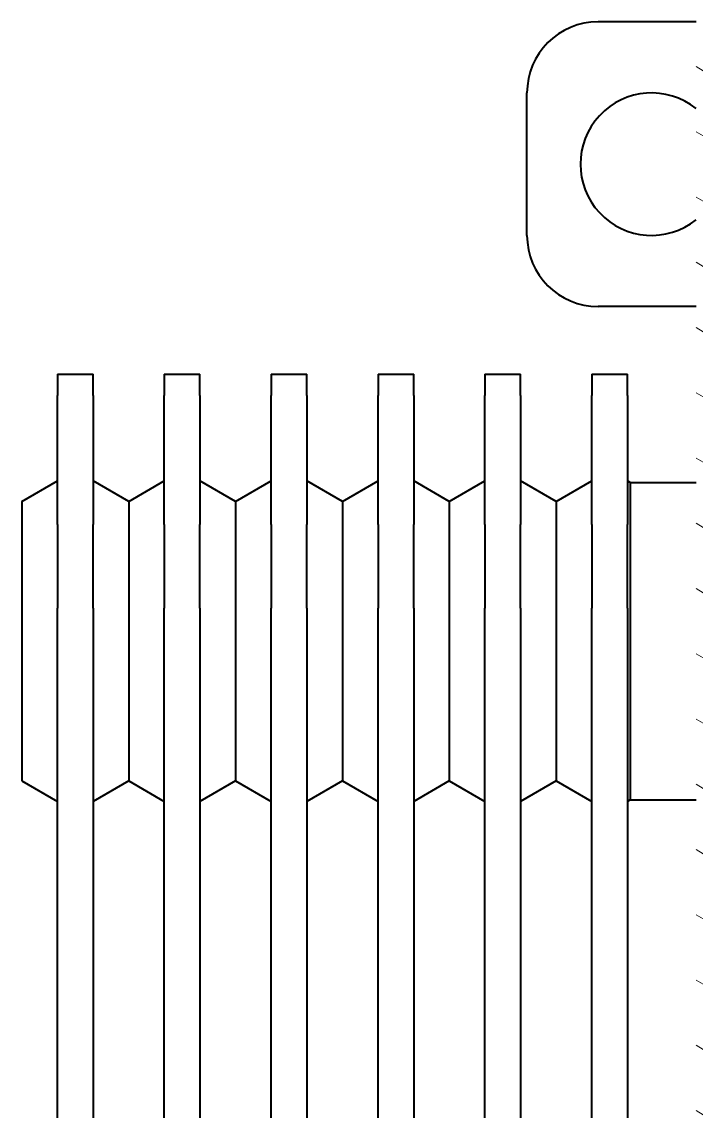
# Model space of a CAD drawing. Header units: millimetres. Extents: x 0 to 5945, y 0 to 4205.
# Drawn here: x 4025.6 to 4214.9, y 2992.3 to 3298.4 of the extents above; entities that cross this region are included whole.
import ezdxf

# ---------------------------------------------------------------- set-up
doc = ezdxf.new("R2010")
doc.units = ezdxf.units.MM
doc.header["$LTSCALE"] = 5
doc.layers.add('가시적인 것(ISO)', color=3, linetype='Continuous', lineweight=40)
doc.layers.add('해치(ISO)', color=7, linetype='Continuous', lineweight=18)

msp = doc.modelspace()

# ---------------------------------------------------------------- hatches: boundary and pattern name
at = {"layer": '해치(ISO)'}
h = msp.add_hatch(dxfattribs=at)
h.set_pattern_fill('ANSI31', color=256, scale=127, angle=105.000246, style=0)
h.set_pattern_definition([(150.00025, (0, 0), (-7.93744, -13.748187), [])])
h.paths.add_polyline_path([(4214.8856, 3298.3703), (4214.8856, 2618.3703), (4219.8856, 2618.3703), (4574.8856, 2618.3703), (4579.8856, 2618.3703), (4579.8856, 3298.3703)])
h.paths.add_polyline_path([(4567.8856, 2661.5226), (4577.8856, 2661.5226), (4577.8856, 2620.3703), (4216.8856, 2620.3703), (4216.8856, 3296.3703), (4577.8856, 3296.3703), (4577.8856, 2675.218), (4567.8856, 2675.218), (4567.8856, 2669.6689), (4577.8856, 2669.6689), (4577.8856, 2667.0716), (4567.8856, 2667.0716)], flags=0)

# ---------------------------------------------------------------- linework, layer by layer
at = {"layer": '가시적인 것(ISO)'}
for p, q in [((4214.8856, 3298.3703), (4187.3856, 3298.3703)), ((4167.3856, 3238.3703), (4167.3856, 3278.3703)), ((4214.8856, 3218.3703), (4187.3856, 3218.3703)), ((4035.5856, 3199.3703), (4035.5856, 3193.3395)), ((4035.5856, 3199.3703), (4045.5856, 3199.3703)), ((4045.5856, 3193.3395), (4045.5856, 3199.3703)), ((4065.5856, 3199.3703), (4065.5856, 3193.3395)), ((4065.5856, 3199.3703), (4075.5856, 3199.3703)), ((4075.5856, 3193.3395), (4075.5856, 3199.3703)), ((4095.5856, 3199.3703), (4095.5856, 3193.3395)), ((4095.5856, 3199.3703), (4105.5856, 3199.3703)), ((4105.5856, 3193.3395), (4105.5856, 3199.3703)), ((4125.5856, 3199.3703), (4125.5856, 3193.3395)), ((4125.5856, 3199.3703), (4135.5856, 3199.3703)), ((4135.5856, 3193.3395), (4135.5856, 3199.3703)), ((4155.5856, 3199.3703), (4155.5856, 3193.3395)), ((4155.5856, 3199.3703), (4165.5856, 3199.3703)), ((4165.5856, 3193.3395), (4165.5856, 3199.3703)), ((4185.5856, 3199.3703), (4185.5856, 3193.3395)), ((4185.5856, 3199.3703), (4195.5856, 3199.3703)), ((4195.5856, 3193.3395), (4195.5856, 3199.3703)), ((4035.5856, 3157.1796), (4035.5856, 3193.3395)), ((4045.5856, 3193.3395), (4045.5856, 3157.1796)), ((4065.5856, 3157.1796), (4065.5856, 3193.3395)), ((4075.5856, 3193.3395), (4075.5856, 3157.1796)), ((4095.5856, 3157.1796), (4095.5856, 3193.3395)), ((4105.5856, 3193.3395), (4105.5856, 3157.1796)), ((4125.5856, 3157.1796), (4125.5856, 3193.3395)), ((4135.5856, 3193.3395), (4135.5856, 3157.1796)), ((4155.5856, 3157.1796), (4155.5856, 3193.3395)), ((4165.5856, 3193.3395), (4165.5856, 3157.1796)), ((4185.5856, 3157.1796), (4185.5856, 3193.3395)), ((4195.5856, 3193.3395), (4195.5856, 3157.1796)), ((4025.5856, 3163.5968), (4035.5856, 3169.3703)), ((4055.5856, 3163.5968), (4045.5856, 3169.3703)), ((4055.5856, 3163.5968), (4065.5856, 3169.3703)), ((4085.5856, 3163.5968), (4075.5856, 3169.3703)), ((4085.5856, 3163.5968), (4095.5856, 3169.3703)), ((4115.5856, 3163.5968), (4105.5856, 3169.3703)), ((4115.5856, 3163.5968), (4125.5856, 3169.3703)), ((4145.5856, 3163.5968), (4135.5856, 3169.3703)), ((4145.5856, 3163.5968), (4155.5856, 3169.3703)), ((4175.5856, 3163.5968), (4165.5856, 3169.3703)), ((4175.5856, 3163.5968), (4185.5856, 3169.3703)), ((4196.3651, 3168.9203), (4195.5856, 3169.3703)), ((4196.3651, 3168.9203), (4196.3651, 3079.8203)), ((4196.3651, 3168.9203), (4214.8856, 3168.9203)), ((4025.5856, 3163.5968), (4025.5856, 3085.1438)), ((4055.5856, 3163.5968), (4055.5856, 3085.1438)), ((4085.5856, 3163.5968), (4085.5856, 3085.1438)), ((4115.5856, 3163.5968), (4115.5856, 3085.1438)), ((4145.5856, 3163.5968), (4145.5856, 3085.1438)), ((4175.5856, 3163.5968), (4175.5856, 3085.1438)), ((4035.5856, 3157.1796), (4035.5856, 3133.6873)), ((4045.5856, 3133.6873), (4045.5856, 3157.1796)), ((4065.5856, 3157.1796), (4065.5856, 3133.6873)), ((4075.5856, 3133.6873), (4075.5856, 3157.1796)), ((4095.5856, 3157.1796), (4095.5856, 3133.6873)), ((4105.5856, 3133.6873), (4105.5856, 3157.1796)), ((4125.5856, 3157.1796), (4125.5856, 3133.6873)), ((4135.5856, 3133.6873), (4135.5856, 3157.1796)), ((4155.5856, 3157.1796), (4155.5856, 3133.6873)), ((4165.5856, 3133.6873), (4165.5856, 3157.1796)), ((4185.5856, 3157.1796), (4185.5856, 3133.6873)), ((4195.5856, 3133.6873), (4195.5856, 3157.1796)), ((4035.5856, 2599.3928), (4035.5856, 3133.6873)), ((4045.5856, 3133.6873), (4045.5856, 2599.3928)), ((4065.5856, 2599.3928), (4065.5856, 3133.6873)), ((4075.5856, 3133.6873), (4075.5856, 2599.3928)), ((4095.5856, 2599.3928), (4095.5856, 3133.6873)), ((4105.5856, 3133.6873), (4105.5856, 2599.3928)), ((4125.5856, 2599.3928), (4125.5856, 3133.6873)), ((4135.5856, 3133.6873), (4135.5856, 2599.3928)), ((4155.5856, 2599.3928), (4155.5856, 3133.6873)), ((4165.5856, 3133.6873), (4165.5856, 2599.3928)), ((4185.5856, 2599.3928), (4185.5856, 3133.6873)), ((4195.5856, 3133.6873), (4195.5856, 2599.3928)), ((4025.5856, 3085.1438), (4035.5856, 3079.3703)), ((4055.5856, 3085.1438), (4045.5856, 3079.3703)), ((4055.5856, 3085.1438), (4065.5856, 3079.3703)), ((4085.5856, 3085.1438), (4075.5856, 3079.3703)), ((4085.5856, 3085.1438), (4095.5856, 3079.3703)), ((4115.5856, 3085.1438), (4105.5856, 3079.3703)), ((4115.5856, 3085.1438), (4125.5856, 3079.3703)), ((4145.5856, 3085.1438), (4135.5856, 3079.3703)), ((4145.5856, 3085.1438), (4155.5856, 3079.3703)), ((4175.5856, 3085.1438), (4165.5856, 3079.3703)), ((4175.5856, 3085.1438), (4185.5856, 3079.3703)), ((4196.3651, 3079.8203), (4195.5856, 3079.3703)), ((4196.3651, 3079.8203), (4214.8856, 3079.8203))]:
    msp.add_line(p, q, dxfattribs=at)
for centre, start, end in [((4187.3856, 3278.3703), 90, 180), ((4202.3856, 3258.3703), 51.317813, 308.682187), ((4187.3856, 3238.3703), 180, 270)]:
    msp.add_arc(centre, 20, start, end, dxfattribs=at)

doc.saveas('drawing.dxf')
